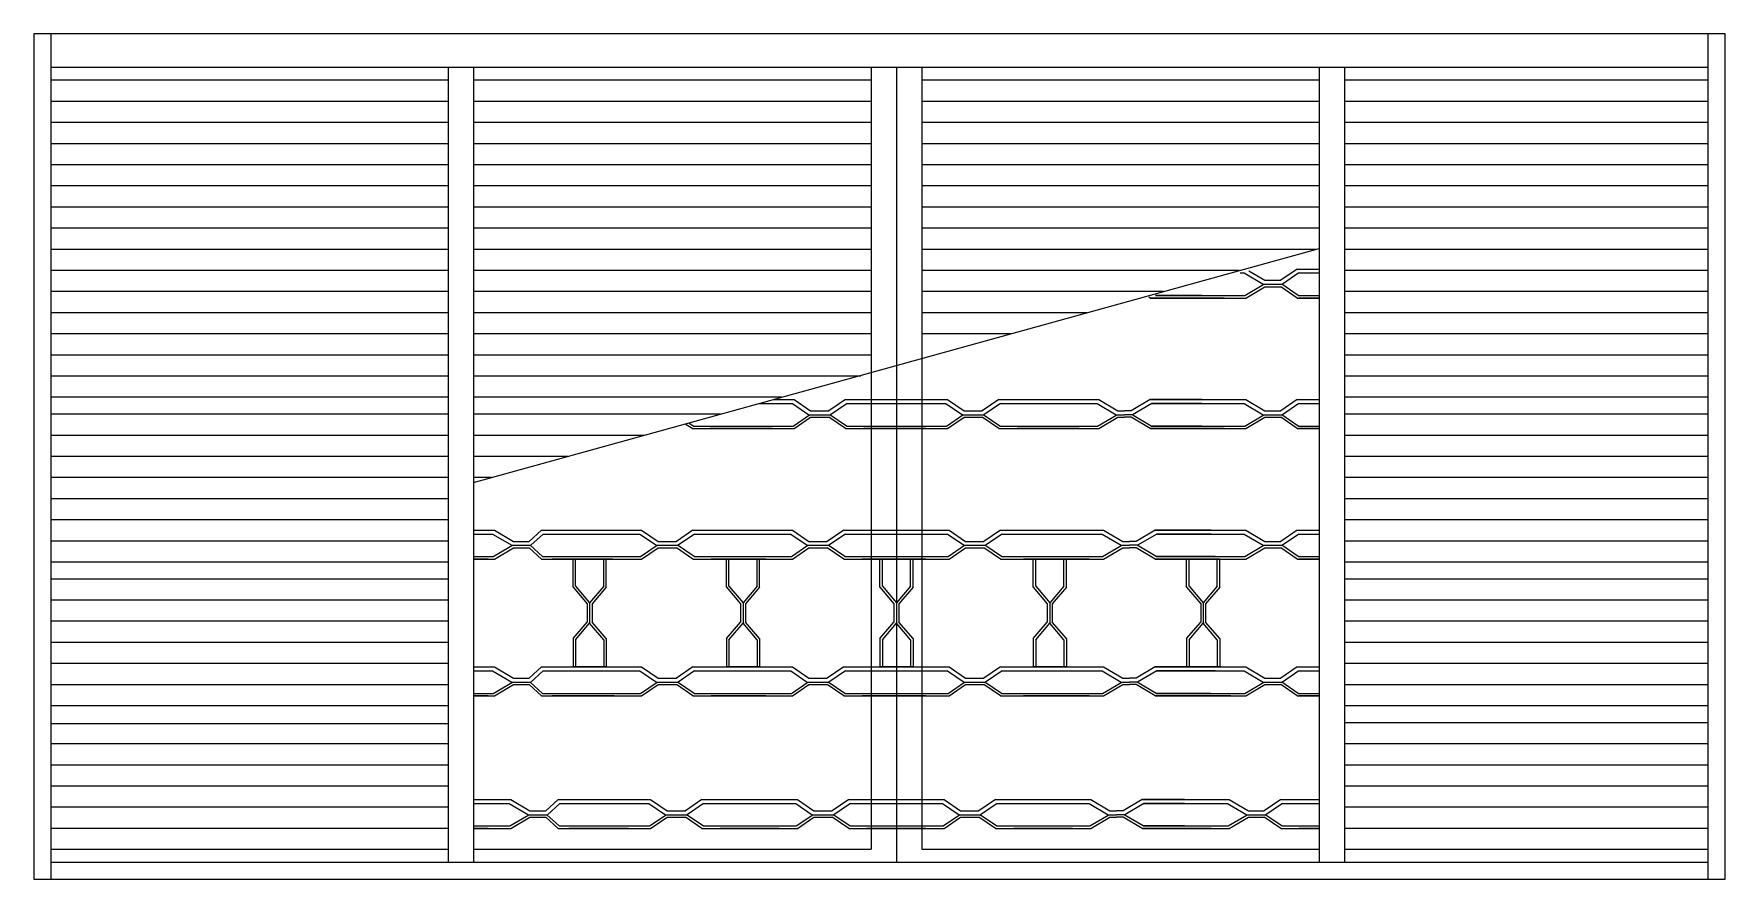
# Model space of a CAD drawing. Header units: millimetres. Extents: x 442.4 to 444.4, y 1323.38 to 1324.38.
import ezdxf

# ---------------------------------------------------------------- set-up
doc = ezdxf.new("R2010")
doc.units = ezdxf.units.MM
doc.header["$LTSCALE"] = 0.5
doc.layers.add('Gravia_Venezianas', color=1, linetype='Continuous')
doc.layers.add('Ltype_interrupção', color=7, linetype='INTERRUP')
doc.linetypes.add('INTERRUP', pattern='A,0.6,-0.04,[1,INTERRUP.shx,S=0.1,R=0,X=0,Y=0],-0.04', length=0.68)

msp = doc.modelspace()

# ---------------------------------------------------------------- linework, layer by layer
at = {"layer": 'Gravia_Venezianas', "color": 2}
for p, q in [((444.4, 1324.382), (442.4, 1324.382)), ((442.4, 1324.382), (442.4, 1323.382)), ((444.4, 1323.382), (444.4, 1324.382)), ((442.4, 1323.382), (444.4, 1323.382))]:
    msp.add_line(p, q, dxfattribs=at)
at = {"layer": 'Gravia_Venezianas'}
for p, q in [((442.42, 1324.382), (442.42, 1323.382)), ((444.38, 1323.382), (444.38, 1324.382)), ((444.38, 1324.342), (442.42, 1324.342)), ((444.38, 1324.342), (442.42, 1324.342)), ((442.89, 1324.342), (442.89, 1323.402)), ((442.92, 1324.342), (442.92, 1323.402)), ((443.39, 1324.342), (443.39, 1323.4174)), ((443.42, 1324.342), (443.42, 1323.402)), ((443.45, 1324.342), (443.45, 1323.4174)), ((443.92, 1324.342), (443.92, 1323.402)), ((443.95, 1324.342), (443.95, 1323.402)), ((442.89, 1324.327), (442.42, 1324.327)), ((443.39, 1324.327), (442.92, 1324.327)), ((443.92, 1324.327), (443.45, 1324.327)), ((444.38, 1324.327), (443.95, 1324.327)), ((442.89, 1324.302), (442.42, 1324.302)), ((443.39, 1324.302), (442.92, 1324.302)), ((443.92, 1324.302), (443.45, 1324.302)), ((444.38, 1324.302), (443.95, 1324.302)), ((442.89, 1324.277), (442.42, 1324.277)), ((443.39, 1324.277), (442.92, 1324.277)), ((443.92, 1324.277), (443.45, 1324.277)), ((444.38, 1324.277), (443.95, 1324.277)), ((442.89, 1324.252), (442.42, 1324.252)), ((443.39, 1324.252), (442.92, 1324.252)), ((443.92, 1324.252), (443.45, 1324.252)), ((444.38, 1324.252), (443.95, 1324.252)), ((442.89, 1324.227), (442.42, 1324.227)), ((443.39, 1324.227), (442.92, 1324.227)), ((443.92, 1324.227), (443.45, 1324.227)), ((444.38, 1324.227), (443.95, 1324.227)), ((442.89, 1324.202), (442.42, 1324.202)), ((443.39, 1324.202), (442.92, 1324.202)), ((443.92, 1324.202), (443.45, 1324.202)), ((444.38, 1324.202), (443.95, 1324.202)), ((442.89, 1324.177), (442.42, 1324.177)), ((443.39, 1324.177), (442.92, 1324.177)), ((443.92, 1324.177), (443.45, 1324.177)), ((444.38, 1324.177), (443.95, 1324.177)), ((442.89, 1324.152), (442.42, 1324.152)), ((443.39, 1324.152), (442.92, 1324.152)), ((443.92, 1324.152), (443.45, 1324.152)), ((444.38, 1324.152), (443.95, 1324.152)), ((442.89, 1324.127), (442.42, 1324.127)), ((443.39, 1324.127), (442.92, 1324.127)), ((443.916, 1324.127), (443.45, 1324.127)), ((444.38, 1324.127), (443.95, 1324.127)), ((442.89, 1324.102), (442.42, 1324.102)), ((443.39, 1324.102), (442.92, 1324.102)), ((443.8258, 1324.102), (443.45, 1324.102)), ((443.8366, 1324.1018), (443.8558, 1324.0904)), ((443.8941, 1324.1037), (443.8745, 1324.0904)), ((443.8941, 1324.1037), (443.92, 1324.1037)), ((444.38, 1324.102), (443.95, 1324.102)), ((443.8265, 1324.0991), (443.8314, 1324.0991)), ((443.8314, 1324.0991), (443.8539, 1324.0857)), ((443.8321, 1324.0724), (443.8546, 1324.0857)), ((443.8333, 1324.0694), (443.8558, 1324.0828)), ((443.8539, 1324.0857), (443.8637, 1324.0857)), ((443.8546, 1324.0857), (443.8637, 1324.0857)), ((443.8558, 1324.0904), (443.8637, 1324.0904)), ((443.8558, 1324.0828), (443.8637, 1324.0828)), ((443.8637, 1324.0904), (443.8745, 1324.0904)), ((443.8637, 1324.0857), (443.8757, 1324.0857)), ((443.8637, 1324.0857), (443.8764, 1324.0857)), ((443.8637, 1324.0828), (443.8745, 1324.0828)), ((443.8941, 1324.0694), (443.8745, 1324.0828)), ((443.8953, 1324.0724), (443.8757, 1324.0857)), ((443.896, 1324.0991), (443.8764, 1324.0857)), ((443.896, 1324.0991), (443.92, 1324.0991)), ((442.89, 1324.077), (442.42, 1324.077)), ((443.39, 1324.077), (442.92, 1324.077)), ((443.7355, 1324.077), (443.45, 1324.077)), ((443.72, 1324.0694), (443.7187, 1324.0703)), ((443.72, 1324.0694), (443.8333, 1324.0694)), ((443.7813, 1324.0694), (443.72, 1324.0694)), ((443.7266, 1324.0724), (443.8321, 1324.0724)), ((443.7813, 1324.0724), (443.7266, 1324.0724)), ((443.8078, 1324.0694), (443.7529, 1324.0694)), ((443.8078, 1324.0694), (443.7529, 1324.0694)), ((443.8941, 1324.0694), (443.92, 1324.0694)), ((443.8953, 1324.0724), (443.92, 1324.0724)), ((443.92, 1324.0694), (443.896, 1324.0694)), ((443.92, 1324.0694), (443.896, 1324.0694)), ((443.92, 1324.0694), (443.899, 1324.0694)), ((443.92, 1324.0694), (443.899, 1324.0694)), ((444.38, 1324.077), (443.95, 1324.077)), ((442.89, 1324.052), (442.42, 1324.052)), ((443.39, 1324.052), (442.92, 1324.052)), ((443.6453, 1324.052), (443.45, 1324.052)), ((444.38, 1324.052), (443.95, 1324.052)), ((442.89, 1324.027), (442.42, 1324.027)), ((443.39, 1324.027), (442.92, 1324.027)), ((443.555, 1324.027), (443.45, 1324.027)), ((444.38, 1324.027), (443.95, 1324.027)), ((442.89, 1324.002), (442.42, 1324.002)), ((443.39, 1324.002), (442.92, 1324.002)), ((444.38, 1324.002), (443.95, 1324.002)), ((442.89, 1323.977), (442.42, 1323.977)), ((443.3778, 1323.977), (442.92, 1323.977)), ((444.38, 1323.977), (443.95, 1323.977)), ((442.89, 1323.952), (442.42, 1323.952)), ((443.2843, 1323.952), (442.92, 1323.952)), ((443.2579, 1323.9447), (443.297, 1323.9447)), ((443.2747, 1323.9493), (443.299, 1323.9493)), ((443.2748, 1323.9493), (443.299, 1323.9493)), ((443.297, 1323.9447), (443.3166, 1323.9313)), ((443.299, 1323.9493), (443.3186, 1323.936)), ((443.3598, 1323.9493), (443.3401, 1323.936)), ((443.3617, 1323.9447), (443.3421, 1323.9313)), ((443.3598, 1323.9493), (443.4803, 1323.9493)), ((443.3598, 1323.9493), (443.4803, 1323.9493)), ((443.3617, 1323.9447), (443.4784, 1323.9447)), ((443.4784, 1323.9447), (443.498, 1323.9313)), ((443.4803, 1323.9493), (443.5, 1323.936)), ((443.5411, 1323.9493), (443.5215, 1323.936)), ((443.5431, 1323.9447), (443.5235, 1323.9313)), ((443.5411, 1323.9493), (443.6593, 1323.9493)), ((443.5431, 1323.9447), (443.6573, 1323.9447)), ((443.6573, 1323.9447), (443.6799, 1323.9313)), ((443.6593, 1323.9493), (443.6818, 1323.936)), ((443.72, 1323.9493), (443.6975, 1323.936)), ((443.722, 1323.9447), (443.6994, 1323.9313)), ((443.72, 1323.9493), (443.8333, 1323.9493)), ((443.7813, 1323.9493), (443.72, 1323.9493)), ((443.7813, 1323.9493), (443.72, 1323.9493)), ((443.722, 1323.9447), (443.8314, 1323.9447)), ((443.7813, 1323.9447), (443.722, 1323.9447)), ((443.8314, 1323.9447), (443.8539, 1323.9313)), ((443.8333, 1323.9493), (443.8558, 1323.936)), ((443.8941, 1323.9493), (443.8745, 1323.936)), ((443.896, 1323.9447), (443.8764, 1323.9313)), ((443.8941, 1323.9493), (443.92, 1323.9493)), ((443.896, 1323.9447), (443.92, 1323.9447)), ((444.38, 1323.952), (443.95, 1323.952)), ((442.89, 1323.932), (442.42, 1323.932)), ((443.2121, 1323.932), (442.92, 1323.932)), ((443.1784, 1323.915), (443.1704, 1323.9204)), ((443.1796, 1323.918), (443.1744, 1323.9215)), ((443.2978, 1323.918), (443.3174, 1323.9313)), ((443.299, 1323.915), (443.3186, 1323.9284)), ((443.3166, 1323.9313), (443.3294, 1323.9313)), ((443.3174, 1323.9313), (443.3294, 1323.9313)), ((443.3186, 1323.936), (443.3294, 1323.936)), ((443.3186, 1323.9284), (443.3294, 1323.9284)), ((443.3294, 1323.936), (443.3401, 1323.936)), ((443.3294, 1323.9313), (443.3421, 1323.9313)), ((443.3294, 1323.9313), (443.3414, 1323.9313)), ((443.3294, 1323.9284), (443.3401, 1323.9284)), ((443.3598, 1323.915), (443.3401, 1323.9284)), ((443.361, 1323.918), (443.3414, 1323.9313)), ((443.4791, 1323.918), (443.4987, 1323.9313)), ((443.4803, 1323.915), (443.5, 1323.9284)), ((443.498, 1323.9313), (443.5107, 1323.9313)), ((443.4987, 1323.9313), (443.5107, 1323.9313)), ((443.5, 1323.936), (443.5107, 1323.936)), ((443.5, 1323.9284), (443.5107, 1323.9284)), ((443.5107, 1323.936), (443.5215, 1323.936)), ((443.5107, 1323.9313), (443.5235, 1323.9313)), ((443.5107, 1323.9313), (443.5227, 1323.9313)), ((443.5107, 1323.9284), (443.5215, 1323.9284)), ((443.5411, 1323.915), (443.5215, 1323.9284)), ((443.5423, 1323.918), (443.5227, 1323.9313)), ((443.658, 1323.918), (443.6806, 1323.9313)), ((443.6593, 1323.915), (443.6818, 1323.9284)), ((443.6799, 1323.9313), (443.6897, 1323.9313)), ((443.6806, 1323.9313), (443.6897, 1323.9313)), ((443.6818, 1323.936), (443.6897, 1323.936)), ((443.6818, 1323.9284), (443.6897, 1323.9284)), ((443.6975, 1323.936), (443.6897, 1323.936)), ((443.6994, 1323.9313), (443.6897, 1323.9313)), ((443.6987, 1323.9313), (443.6897, 1323.9313)), ((443.6975, 1323.9284), (443.6897, 1323.9284)), ((443.72, 1323.915), (443.6975, 1323.9284)), ((443.7213, 1323.918), (443.6987, 1323.9313)), ((443.8321, 1323.918), (443.8546, 1323.9313)), ((443.8333, 1323.915), (443.8558, 1323.9284)), ((443.8539, 1323.9313), (443.8637, 1323.9313)), ((443.8546, 1323.9313), (443.8637, 1323.9313)), ((443.8558, 1323.936), (443.8637, 1323.936)), ((443.8558, 1323.9284), (443.8637, 1323.9284)), ((443.8637, 1323.936), (443.8745, 1323.936)), ((443.8637, 1323.9313), (443.8757, 1323.9313)), ((443.8637, 1323.9313), (443.8764, 1323.9313)), ((443.8637, 1323.9284), (443.8745, 1323.9284)), ((443.8941, 1323.915), (443.8745, 1323.9284)), ((443.8953, 1323.918), (443.8757, 1323.9313)), ((444.38, 1323.932), (443.95, 1323.932)), ((442.89, 1323.907), (442.42, 1323.907)), ((443.1219, 1323.907), (442.92, 1323.907)), ((443.1784, 1323.915), (443.299, 1323.915)), ((443.1796, 1323.918), (443.2978, 1323.918)), ((443.2735, 1323.915), (443.2, 1323.915)), ((443.2735, 1323.915), (443.2, 1323.915)), ((443.3598, 1323.915), (443.4803, 1323.915)), ((443.361, 1323.918), (443.4791, 1323.918)), ((443.4549, 1323.915), (443.3813, 1323.915)), ((443.4549, 1323.915), (443.3813, 1323.915)), ((443.5411, 1323.915), (443.6593, 1323.915)), ((443.5423, 1323.918), (443.658, 1323.918)), ((443.6362, 1323.915), (443.5627, 1323.915)), ((443.6362, 1323.915), (443.5627, 1323.915)), ((443.72, 1323.915), (443.8333, 1323.915)), ((443.7813, 1323.915), (443.72, 1323.915)), ((443.7213, 1323.918), (443.8321, 1323.918)), ((443.7813, 1323.918), (443.7213, 1323.918)), ((443.8078, 1323.915), (443.7529, 1323.915)), ((443.8078, 1323.915), (443.7529, 1323.915)), ((443.8941, 1323.915), (443.92, 1323.915)), ((443.8953, 1323.918), (443.92, 1323.918)), ((443.92, 1323.915), (443.896, 1323.915)), ((443.92, 1323.915), (443.896, 1323.915)), ((443.92, 1323.915), (443.899, 1323.915)), ((443.92, 1323.915), (443.899, 1323.915)), ((444.38, 1323.907), (443.95, 1323.907)), ((442.89, 1323.882), (442.42, 1323.882)), ((443.0316, 1323.882), (442.92, 1323.882)), ((444.38, 1323.882), (443.95, 1323.882)), ((442.89, 1323.857), (442.42, 1323.857)), ((442.9414, 1323.857), (442.92, 1323.857)), ((444.38, 1323.857), (443.95, 1323.857)), ((442.89, 1323.832), (442.42, 1323.832)), ((444.38, 1323.832), (443.95, 1323.832)), ((442.89, 1323.807), (442.42, 1323.807)), ((444.38, 1323.807), (443.95, 1323.807)), ((442.89, 1323.782), (442.42, 1323.782)), ((442.92, 1323.7949), (442.9446, 1323.7949)), ((442.92, 1323.7949), (442.9446, 1323.7949)), ((442.92, 1323.7903), (442.9426, 1323.7903)), ((442.9426, 1323.7903), (442.9652, 1323.7769)), ((442.9446, 1323.7949), (442.9671, 1323.7816)), ((442.9671, 1323.7816), (442.9764, 1323.7816)), ((442.9764, 1323.7816), (442.9857, 1323.7816)), ((443.0004, 1323.7949), (442.9857, 1323.7816)), ((443.0024, 1323.7903), (442.9877, 1323.7769)), ((443.0004, 1323.7949), (443.1187, 1323.7949)), ((443.0004, 1323.7949), (443.1187, 1323.7949)), ((443.0024, 1323.7903), (443.1168, 1323.7903)), ((443.1168, 1323.7903), (443.1364, 1323.7769)), ((443.1187, 1323.7949), (443.1383, 1323.7816)), ((443.1383, 1323.7816), (443.1491, 1323.7816)), ((443.1491, 1323.7816), (443.1599, 1323.7816)), ((443.1795, 1323.7949), (443.1599, 1323.7816)), ((443.1814, 1323.7903), (443.1618, 1323.7769)), ((443.1795, 1323.7949), (443.297, 1323.7949)), ((443.1795, 1323.7949), (443.297, 1323.7949)), ((443.1814, 1323.7903), (443.2951, 1323.7903)), ((443.2951, 1323.7903), (443.3147, 1323.7769)), ((443.297, 1323.7949), (443.3166, 1323.7816)), ((443.3166, 1323.7816), (443.3274, 1323.7816)), ((443.3274, 1323.7816), (443.3382, 1323.7816)), ((443.3578, 1323.7949), (443.3382, 1323.7816)), ((443.3597, 1323.7903), (443.3401, 1323.7769)), ((443.3578, 1323.7949), (443.4823, 1323.7949)), ((443.3578, 1323.7949), (443.4823, 1323.7949)), ((443.3597, 1323.7903), (443.4804, 1323.7903)), ((443.4804, 1323.7903), (443.5, 1323.7769)), ((443.4823, 1323.7949), (443.5019, 1323.7816)), ((443.5019, 1323.7816), (443.5127, 1323.7816)), ((443.5127, 1323.7816), (443.5235, 1323.7816)), ((443.5431, 1323.7949), (443.5235, 1323.7816)), ((443.545, 1323.7903), (443.5254, 1323.7769)), ((443.5431, 1323.7949), (443.6651, 1323.7949)), ((443.545, 1323.7903), (443.6632, 1323.7903)), ((443.6632, 1323.7903), (443.6858, 1323.7769)), ((443.6651, 1323.7949), (443.6877, 1323.7816)), ((443.6877, 1323.7816), (443.6955, 1323.7816)), ((443.7034, 1323.7816), (443.6955, 1323.7816)), ((443.7259, 1323.7949), (443.7034, 1323.7816)), ((443.7279, 1323.7903), (443.7053, 1323.7769)), ((443.7921, 1323.7949), (443.7259, 1323.7949)), ((443.7921, 1323.7949), (443.7259, 1323.7949)), ((443.7259, 1323.7949), (443.8333, 1323.7949)), ((443.7921, 1323.7903), (443.7279, 1323.7903)), ((443.7279, 1323.7903), (443.8314, 1323.7903)), ((443.8314, 1323.7903), (443.8539, 1323.7769)), ((443.8333, 1323.7949), (443.8558, 1323.7816)), ((443.8558, 1323.7816), (443.8637, 1323.7816)), ((443.8637, 1323.7816), (443.8745, 1323.7816)), ((443.8941, 1323.7949), (443.8745, 1323.7816)), ((443.896, 1323.7903), (443.8764, 1323.7769)), ((443.8941, 1323.7949), (443.92, 1323.7949)), ((443.896, 1323.7903), (443.92, 1323.7903)), ((444.38, 1323.782), (443.95, 1323.782)), ((442.92, 1323.7635), (442.9433, 1323.7635)), ((442.9372, 1323.7606), (442.92, 1323.7606)), ((442.92, 1323.7606), (442.9446, 1323.7606)), ((442.9433, 1323.7635), (442.9659, 1323.7769)), ((442.9446, 1323.7606), (442.9671, 1323.774)), ((442.9652, 1323.7769), (442.9764, 1323.7769)), ((442.9659, 1323.7769), (442.9764, 1323.7769)), ((442.9671, 1323.774), (442.9764, 1323.774)), ((442.9764, 1323.7769), (442.987, 1323.7769)), ((442.9764, 1323.7769), (442.9877, 1323.7769)), ((442.9764, 1323.774), (442.9857, 1323.774)), ((443.0004, 1323.7606), (442.9857, 1323.774)), ((443.0017, 1323.7635), (442.987, 1323.7769)), ((443.0004, 1323.7606), (443.1187, 1323.7606)), ((443.0017, 1323.7635), (443.1175, 1323.7635)), ((443.0842, 1323.7606), (443.0128, 1323.7606)), ((443.0842, 1323.7606), (443.0128, 1323.7606)), ((443.0769, 1323.7606), (443.0377, 1323.7606)), ((443.0377, 1323.7273), (443.0377, 1323.7606)), ((443.0406, 1323.7285), (443.0406, 1323.7606)), ((443.074, 1323.7285), (443.074, 1323.7606)), ((443.0769, 1323.7273), (443.0769, 1323.7606)), ((443.1175, 1323.7635), (443.1371, 1323.7769)), ((443.1187, 1323.7606), (443.1383, 1323.774)), ((443.1364, 1323.7769), (443.1491, 1323.7769)), ((443.1371, 1323.7769), (443.1491, 1323.7769)), ((443.1383, 1323.774), (443.1491, 1323.774)), ((443.1491, 1323.7769), (443.1618, 1323.7769)), ((443.1491, 1323.7769), (443.1611, 1323.7769)), ((443.1491, 1323.774), (443.1599, 1323.774)), ((443.1795, 1323.7606), (443.1599, 1323.774)), ((443.1807, 1323.7635), (443.1611, 1323.7769)), ((443.1795, 1323.7606), (443.297, 1323.7606)), ((443.1807, 1323.7635), (443.2958, 1323.7635)), ((443.2656, 1323.7606), (443.2011, 1323.7606)), ((443.2656, 1323.7606), (443.2011, 1323.7606)), ((443.2583, 1323.7606), (443.2191, 1323.7606)), ((443.2191, 1323.7273), (443.2191, 1323.7606)), ((443.222, 1323.7285), (443.222, 1323.7606)), ((443.2553, 1323.7285), (443.2553, 1323.7606)), ((443.2583, 1323.7273), (443.2583, 1323.7606)), ((443.2958, 1323.7635), (443.3154, 1323.7769)), ((443.297, 1323.7606), (443.3166, 1323.774)), ((443.3147, 1323.7769), (443.3274, 1323.7769)), ((443.3154, 1323.7769), (443.3274, 1323.7769)), ((443.3166, 1323.774), (443.3274, 1323.774)), ((443.3274, 1323.7769), (443.3394, 1323.7769)), ((443.3274, 1323.7769), (443.3401, 1323.7769)), ((443.3274, 1323.774), (443.3382, 1323.774)), ((443.3578, 1323.7606), (443.3382, 1323.774)), ((443.359, 1323.7635), (443.3394, 1323.7769)), ((443.3578, 1323.7606), (443.4823, 1323.7606)), ((443.359, 1323.7635), (443.4811, 1323.7635)), ((443.4549, 1323.7606), (443.3794, 1323.7606)), ((443.4549, 1323.7606), (443.3794, 1323.7606)), ((443.4397, 1323.7606), (443.4004, 1323.7606)), ((443.4004, 1323.7273), (443.4004, 1323.7606)), ((443.4034, 1323.7285), (443.4034, 1323.7606)), ((443.4367, 1323.7285), (443.4367, 1323.7606)), ((443.4397, 1323.7273), (443.4397, 1323.7606)), ((443.4811, 1323.7635), (443.5007, 1323.7769)), ((443.4823, 1323.7606), (443.5019, 1323.774)), ((443.5, 1323.7769), (443.5127, 1323.7769)), ((443.5007, 1323.7769), (443.5127, 1323.7769)), ((443.5019, 1323.774), (443.5127, 1323.774)), ((443.5127, 1323.7769), (443.5247, 1323.7769)), ((443.5127, 1323.7769), (443.5254, 1323.7769)), ((443.5127, 1323.774), (443.5235, 1323.774)), ((443.5431, 1323.7606), (443.5235, 1323.774)), ((443.5443, 1323.7635), (443.5247, 1323.7769)), ((443.5431, 1323.7606), (443.6651, 1323.7606)), ((443.5443, 1323.7635), (443.6639, 1323.7635)), ((443.648, 1323.7606), (443.5705, 1323.7606)), ((443.648, 1323.7606), (443.5705, 1323.7606)), ((443.5818, 1323.7273), (443.5818, 1323.7606)), ((443.621, 1323.7606), (443.5818, 1323.7606)), ((443.5848, 1323.7285), (443.5848, 1323.7606)), ((443.6181, 1323.7285), (443.6181, 1323.7606)), ((443.621, 1323.7273), (443.621, 1323.7606)), ((443.6639, 1323.7635), (443.6865, 1323.7769)), ((443.6651, 1323.7606), (443.6877, 1323.774)), ((443.6858, 1323.7769), (443.6955, 1323.7769)), ((443.6865, 1323.7769), (443.6955, 1323.7769)), ((443.6877, 1323.774), (443.6955, 1323.774)), ((443.7046, 1323.7769), (443.6955, 1323.7769)), ((443.7053, 1323.7769), (443.6955, 1323.7769)), ((443.7034, 1323.774), (443.6955, 1323.774)), ((443.7259, 1323.7606), (443.7034, 1323.774)), ((443.7271, 1323.7635), (443.7046, 1323.7769)), ((443.797, 1323.7606), (443.7259, 1323.7606)), ((443.7259, 1323.7606), (443.8333, 1323.7606)), ((443.797, 1323.7635), (443.7271, 1323.7635)), ((443.7271, 1323.7635), (443.8321, 1323.7635)), ((443.8024, 1323.7606), (443.7632, 1323.7606)), ((443.7632, 1323.7273), (443.7632, 1323.7606)), ((443.7661, 1323.7285), (443.7661, 1323.7606)), ((443.7995, 1323.7285), (443.7995, 1323.7606)), ((443.8024, 1323.7273), (443.8024, 1323.7606)), ((443.8321, 1323.7635), (443.8546, 1323.7769)), ((443.8333, 1323.7606), (443.8558, 1323.774)), ((443.8539, 1323.7769), (443.8637, 1323.7769)), ((443.8546, 1323.7769), (443.8637, 1323.7769)), ((443.8558, 1323.774), (443.8637, 1323.774)), ((443.8637, 1323.7769), (443.8764, 1323.7769)), ((443.8637, 1323.7769), (443.8757, 1323.7769)), ((443.8637, 1323.774), (443.8745, 1323.774)), ((443.8941, 1323.7606), (443.8745, 1323.774)), ((443.8953, 1323.7635), (443.8757, 1323.7769)), ((443.8941, 1323.7606), (443.92, 1323.7606)), ((443.8953, 1323.7635), (443.92, 1323.7635)), ((443.92, 1323.7606), (443.896, 1323.7606)), ((443.92, 1323.7606), (443.896, 1323.7606)), ((443.92, 1323.7606), (443.899, 1323.7606)), ((443.92, 1323.7606), (443.899, 1323.7606)), ((442.89, 1323.757), (442.42, 1323.757)), ((444.38, 1323.757), (443.95, 1323.757)), ((442.89, 1323.737), (442.42, 1323.737)), ((443.0377, 1323.7273), (443.0544, 1323.7077)), ((443.0406, 1323.7285), (443.0573, 1323.7089)), ((443.074, 1323.7285), (443.0573, 1323.7089)), ((443.0769, 1323.7273), (443.0602, 1323.7077)), ((443.2191, 1323.7273), (443.2357, 1323.7077)), ((443.222, 1323.7285), (443.2387, 1323.7089)), ((443.2553, 1323.7285), (443.2387, 1323.7089)), ((443.2583, 1323.7273), (443.2416, 1323.7077)), ((443.4004, 1323.7273), (443.4171, 1323.7077)), ((443.4034, 1323.7285), (443.42, 1323.7089)), ((443.4367, 1323.7285), (443.42, 1323.7089)), ((443.4397, 1323.7273), (443.423, 1323.7077)), ((443.5818, 1323.7273), (443.5985, 1323.7077)), ((443.5848, 1323.7285), (443.6014, 1323.7089)), ((443.6181, 1323.7285), (443.6014, 1323.7089)), ((443.621, 1323.7273), (443.6044, 1323.7077)), ((443.7632, 1323.7273), (443.7799, 1323.7077)), ((443.7661, 1323.7285), (443.7828, 1323.7089)), ((443.7995, 1323.7285), (443.7828, 1323.7089)), ((443.8024, 1323.7273), (443.7857, 1323.7077)), ((444.38, 1323.737), (443.95, 1323.737)), ((442.89, 1323.712), (442.42, 1323.712)), ((443.0544, 1323.7077), (443.0544, 1323.6959)), ((443.0573, 1323.7089), (443.0573, 1323.6959)), ((443.0573, 1323.7089), (443.0573, 1323.6959)), ((443.0573, 1323.7089), (443.0573, 1323.6959)), ((443.0573, 1323.7089), (443.0573, 1323.6959)), ((443.0602, 1323.7077), (443.0602, 1323.6959)), ((443.2357, 1323.7077), (443.2357, 1323.6959)), ((443.2387, 1323.7089), (443.2387, 1323.6959)), ((443.2387, 1323.7089), (443.2387, 1323.6959)), ((443.2387, 1323.7089), (443.2387, 1323.6959)), ((443.2387, 1323.7089), (443.2387, 1323.6959)), ((443.2416, 1323.7077), (443.2416, 1323.6959)), ((443.4171, 1323.7077), (443.4171, 1323.6959)), ((443.42, 1323.7089), (443.42, 1323.6959)), ((443.42, 1323.7089), (443.42, 1323.6959)), ((443.42, 1323.7089), (443.42, 1323.6959)), ((443.42, 1323.7089), (443.42, 1323.6959)), ((443.423, 1323.7077), (443.423, 1323.6959)), ((443.5985, 1323.7077), (443.5985, 1323.6959)), ((443.6014, 1323.7089), (443.6014, 1323.6959)), ((443.6014, 1323.7089), (443.6014, 1323.6959)), ((443.6014, 1323.7089), (443.6014, 1323.6959)), ((443.6014, 1323.7089), (443.6014, 1323.6959)), ((443.6044, 1323.7077), (443.6044, 1323.6959)), ((443.7799, 1323.7077), (443.7799, 1323.6959)), ((443.7828, 1323.7089), (443.7828, 1323.6959)), ((443.7828, 1323.7089), (443.7828, 1323.6959)), ((443.7828, 1323.7089), (443.7828, 1323.6959)), ((443.7828, 1323.7089), (443.7828, 1323.6959)), ((443.7857, 1323.7077), (443.7857, 1323.6959)), ((444.38, 1323.712), (443.95, 1323.712)), ((442.89, 1323.687), (442.42, 1323.687)), ((443.0377, 1323.6665), (443.0544, 1323.6861)), ((443.0406, 1323.6653), (443.0573, 1323.6849)), ((443.0544, 1323.6959), (443.0544, 1323.6861)), ((443.0573, 1323.6959), (443.0573, 1323.6849)), ((443.0573, 1323.6959), (443.0573, 1323.6849)), ((443.0573, 1323.6959), (443.0573, 1323.6849)), ((443.0573, 1323.6959), (443.0573, 1323.6849)), ((443.074, 1323.6653), (443.0573, 1323.6849)), ((443.0602, 1323.6959), (443.0602, 1323.6861)), ((443.0769, 1323.6665), (443.0602, 1323.6861)), ((443.2191, 1323.6665), (443.2357, 1323.6861)), ((443.222, 1323.6653), (443.2387, 1323.6849)), ((443.2357, 1323.6959), (443.2357, 1323.6861)), ((443.2387, 1323.6959), (443.2387, 1323.6849)), ((443.2387, 1323.6959), (443.2387, 1323.6849)), ((443.2387, 1323.6959), (443.2387, 1323.6849)), ((443.2387, 1323.6959), (443.2387, 1323.6849)), ((443.2553, 1323.6653), (443.2387, 1323.6849)), ((443.2416, 1323.6959), (443.2416, 1323.6861)), ((443.2583, 1323.6665), (443.2416, 1323.6861)), ((443.4004, 1323.6665), (443.4171, 1323.6861)), ((443.4034, 1323.6653), (443.42, 1323.6849)), ((443.4171, 1323.6959), (443.4171, 1323.6861)), ((443.42, 1323.6959), (443.42, 1323.6849)), ((443.42, 1323.6959), (443.42, 1323.6849)), ((443.42, 1323.6959), (443.42, 1323.6849)), ((443.42, 1323.6959), (443.42, 1323.6849)), ((443.4367, 1323.6653), (443.42, 1323.6849)), ((443.423, 1323.6959), (443.423, 1323.6861)), ((443.4397, 1323.6665), (443.423, 1323.6861)), ((443.5818, 1323.6665), (443.5985, 1323.6861)), ((443.5848, 1323.6653), (443.6014, 1323.6849)), ((443.5985, 1323.6959), (443.5985, 1323.6861)), ((443.6014, 1323.6959), (443.6014, 1323.6849)), ((443.6014, 1323.6959), (443.6014, 1323.6849)), ((443.6014, 1323.6959), (443.6014, 1323.6849)), ((443.6014, 1323.6959), (443.6014, 1323.6849)), ((443.6181, 1323.6653), (443.6014, 1323.6849)), ((443.6044, 1323.6959), (443.6044, 1323.6861)), ((443.621, 1323.6665), (443.6044, 1323.6861)), ((443.7632, 1323.6665), (443.7799, 1323.6861)), ((443.7661, 1323.6653), (443.7828, 1323.6849)), ((443.7799, 1323.6959), (443.7799, 1323.6861)), ((443.7828, 1323.6959), (443.7828, 1323.6849)), ((443.7828, 1323.6959), (443.7828, 1323.6849)), ((443.7828, 1323.6959), (443.7828, 1323.6849)), ((443.7828, 1323.6959), (443.7828, 1323.6849)), ((443.7995, 1323.6653), (443.7828, 1323.6849)), ((443.7857, 1323.6959), (443.7857, 1323.6861)), ((443.8024, 1323.6665), (443.7857, 1323.6861)), ((444.38, 1323.687), (443.95, 1323.687)), ((442.89, 1323.662), (442.42, 1323.662)), ((443.0377, 1323.6665), (443.0377, 1323.6332)), ((443.0406, 1323.6653), (443.0406, 1323.6332)), ((443.074, 1323.6653), (443.074, 1323.6332)), ((443.0769, 1323.6665), (443.0769, 1323.6332)), ((443.2191, 1323.6665), (443.2191, 1323.6332)), ((443.222, 1323.6653), (443.222, 1323.6332)), ((443.2553, 1323.6653), (443.2553, 1323.6332)), ((443.2583, 1323.6665), (443.2583, 1323.6332)), ((443.4004, 1323.6665), (443.4004, 1323.6332)), ((443.4034, 1323.6653), (443.4034, 1323.6332)), ((443.4367, 1323.6653), (443.4367, 1323.6332)), ((443.4397, 1323.6665), (443.4397, 1323.6332)), ((443.5818, 1323.6665), (443.5818, 1323.6332)), ((443.5848, 1323.6653), (443.5848, 1323.6332)), ((443.6181, 1323.6653), (443.6181, 1323.6332)), ((443.621, 1323.6665), (443.621, 1323.6332)), ((443.7632, 1323.6665), (443.7632, 1323.6332)), ((443.7661, 1323.6653), (443.7661, 1323.6332)), ((443.7995, 1323.6653), (443.7995, 1323.6332)), ((443.8024, 1323.6665), (443.8024, 1323.6332)), ((444.38, 1323.662), (443.95, 1323.662)), ((442.89, 1323.637), (442.42, 1323.637)), ((442.92, 1323.6332), (442.9446, 1323.6332)), ((442.92, 1323.6332), (442.9446, 1323.6332)), ((442.92, 1323.6285), (442.9426, 1323.6285)), ((442.9426, 1323.6285), (442.9652, 1323.6151)), ((442.9446, 1323.6332), (442.9671, 1323.6198)), ((443.0004, 1323.6332), (442.9857, 1323.6198)), ((443.0024, 1323.6285), (442.9877, 1323.6151)), ((443.0004, 1323.6332), (443.1187, 1323.6332)), ((443.0004, 1323.6332), (443.1187, 1323.6332)), ((443.0024, 1323.6285), (443.1168, 1323.6285)), ((443.0769, 1323.6332), (443.0377, 1323.6332)), ((443.1168, 1323.6285), (443.1364, 1323.6151)), ((443.1187, 1323.6332), (443.1383, 1323.6198)), ((443.1795, 1323.6332), (443.1599, 1323.6198)), ((443.1814, 1323.6285), (443.1618, 1323.6151)), ((443.1795, 1323.6332), (443.297, 1323.6332)), ((443.1795, 1323.6332), (443.297, 1323.6332)), ((443.1814, 1323.6285), (443.2951, 1323.6285)), ((443.2583, 1323.6332), (443.2191, 1323.6332)), ((443.2951, 1323.6285), (443.3147, 1323.6151)), ((443.297, 1323.6332), (443.3166, 1323.6198)), ((443.3578, 1323.6332), (443.3382, 1323.6198)), ((443.3597, 1323.6285), (443.3401, 1323.6151)), ((443.3578, 1323.6332), (443.4823, 1323.6332)), ((443.3578, 1323.6332), (443.4823, 1323.6332)), ((443.3597, 1323.6285), (443.4804, 1323.6285)), ((443.4397, 1323.6332), (443.4004, 1323.6332)), ((443.4804, 1323.6285), (443.5, 1323.6151)), ((443.4823, 1323.6332), (443.5019, 1323.6198)), ((443.5431, 1323.6332), (443.5235, 1323.6198)), ((443.545, 1323.6285), (443.5254, 1323.6151)), ((443.5431, 1323.6332), (443.6651, 1323.6332)), ((443.545, 1323.6285), (443.6632, 1323.6285)), ((443.621, 1323.6332), (443.5818, 1323.6332)), ((443.6632, 1323.6285), (443.6858, 1323.6151)), ((443.6651, 1323.6332), (443.6877, 1323.6198)), ((443.7259, 1323.6332), (443.7034, 1323.6198)), ((443.7279, 1323.6285), (443.7053, 1323.6151)), ((443.797, 1323.6332), (443.7259, 1323.6332)), ((443.797, 1323.6332), (443.7259, 1323.6332)), ((443.7259, 1323.6332), (443.8333, 1323.6332)), ((443.797, 1323.6285), (443.7279, 1323.6285)), ((443.7279, 1323.6285), (443.8314, 1323.6285)), ((443.8024, 1323.6332), (443.7632, 1323.6332)), ((443.8314, 1323.6285), (443.8539, 1323.6151)), ((443.8333, 1323.6332), (443.8558, 1323.6198)), ((443.8941, 1323.6332), (443.8745, 1323.6198)), ((443.896, 1323.6285), (443.8764, 1323.6151)), ((443.8941, 1323.6332), (443.92, 1323.6332)), ((443.896, 1323.6285), (443.92, 1323.6285)), ((444.38, 1323.637), (443.95, 1323.637)), ((442.89, 1323.612), (442.42, 1323.612)), ((442.89, 1323.612), (442.42, 1323.612)), ((442.92, 1323.6018), (442.9433, 1323.6018)), ((442.9433, 1323.6018), (442.9659, 1323.6151)), ((442.9446, 1323.5988), (442.9671, 1323.6122)), ((442.9652, 1323.6151), (442.9764, 1323.6151)), ((442.9659, 1323.6151), (442.9764, 1323.6151)), ((442.9671, 1323.6198), (442.9764, 1323.6198)), ((442.9671, 1323.6122), (442.9764, 1323.6122)), ((442.9764, 1323.6198), (442.9857, 1323.6198)), ((442.9764, 1323.6151), (442.987, 1323.6151)), ((442.9764, 1323.6151), (442.9877, 1323.6151)), ((442.9764, 1323.6122), (442.9857, 1323.6122)), ((443.0004, 1323.5988), (442.9857, 1323.6122)), ((443.0017, 1323.6018), (442.987, 1323.6151)), ((443.0017, 1323.6018), (443.1175, 1323.6018)), ((443.1175, 1323.6018), (443.1371, 1323.6151)), ((443.1187, 1323.5988), (443.1383, 1323.6122)), ((443.1364, 1323.6151), (443.1491, 1323.6151)), ((443.1371, 1323.6151), (443.1491, 1323.6151)), ((443.1383, 1323.6198), (443.1491, 1323.6198)), ((443.1383, 1323.6122), (443.1491, 1323.6122)), ((443.1491, 1323.6198), (443.1599, 1323.6198)), ((443.1491, 1323.6151), (443.1618, 1323.6151)), ((443.1491, 1323.6151), (443.1611, 1323.6151)), ((443.1491, 1323.6122), (443.1599, 1323.6122)), ((443.1795, 1323.5988), (443.1599, 1323.6122)), ((443.1807, 1323.6018), (443.1611, 1323.6151)), ((443.1807, 1323.6018), (443.2958, 1323.6018)), ((443.2958, 1323.6018), (443.3154, 1323.6151)), ((443.297, 1323.5988), (443.3166, 1323.6122)), ((443.3147, 1323.6151), (443.3274, 1323.6151)), ((443.3154, 1323.6151), (443.3274, 1323.6151)), ((443.3166, 1323.6198), (443.3274, 1323.6198)), ((443.3166, 1323.6122), (443.3274, 1323.6122)), ((443.3274, 1323.6198), (443.3382, 1323.6198)), ((443.3274, 1323.6151), (443.3394, 1323.6151)), ((443.3274, 1323.6151), (443.3401, 1323.6151)), ((443.3274, 1323.6122), (443.3382, 1323.6122)), ((443.3578, 1323.5988), (443.3382, 1323.6122)), ((443.359, 1323.6018), (443.3394, 1323.6151)), ((443.359, 1323.6018), (443.4811, 1323.6018)), ((443.4811, 1323.6018), (443.5007, 1323.6151)), ((443.4823, 1323.5988), (443.5019, 1323.6122)), ((443.5, 1323.6151), (443.5127, 1323.6151)), ((443.5007, 1323.6151), (443.5127, 1323.6151)), ((443.5019, 1323.6198), (443.5127, 1323.6198)), ((443.5019, 1323.6122), (443.5127, 1323.6122)), ((443.5127, 1323.6198), (443.5235, 1323.6198)), ((443.5127, 1323.6151), (443.5247, 1323.6151)), ((443.5127, 1323.6151), (443.5254, 1323.6151)), ((443.5127, 1323.6122), (443.5235, 1323.6122)), ((443.5431, 1323.5988), (443.5235, 1323.6122)), ((443.5443, 1323.6018), (443.5247, 1323.6151)), ((443.5443, 1323.6018), (443.6639, 1323.6018)), ((443.6639, 1323.6018), (443.6865, 1323.6151)), ((443.6651, 1323.5988), (443.6877, 1323.6122)), ((443.6858, 1323.6151), (443.6955, 1323.6151)), ((443.6865, 1323.6151), (443.6955, 1323.6151)), ((443.6877, 1323.6198), (443.6955, 1323.6198)), ((443.6877, 1323.6122), (443.6955, 1323.6122)), ((443.7034, 1323.6198), (443.6955, 1323.6198)), ((443.7046, 1323.6151), (443.6955, 1323.6151)), ((443.7053, 1323.6151), (443.6955, 1323.6151)), ((443.7034, 1323.6122), (443.6955, 1323.6122)), ((443.7259, 1323.5988), (443.7034, 1323.6122)), ((443.7271, 1323.6018), (443.7046, 1323.6151)), ((443.7916, 1323.6018), (443.7271, 1323.6018)), ((443.7271, 1323.6018), (443.8321, 1323.6018)), ((443.8321, 1323.6018), (443.8546, 1323.6151)), ((443.8333, 1323.5988), (443.8558, 1323.6122)), ((443.8539, 1323.6151), (443.8637, 1323.6151)), ((443.8546, 1323.6151), (443.8637, 1323.6151)), ((443.8558, 1323.6198), (443.8637, 1323.6198)), ((443.8558, 1323.6122), (443.8637, 1323.6122)), ((443.8637, 1323.6198), (443.8745, 1323.6198)), ((443.8637, 1323.6151), (443.8764, 1323.6151)), ((443.8637, 1323.6151), (443.8757, 1323.6151)), ((443.8637, 1323.6122), (443.8745, 1323.6122)), ((443.8941, 1323.5988), (443.8745, 1323.6122)), ((443.8953, 1323.6018), (443.8757, 1323.6151)), ((443.8953, 1323.6018), (443.92, 1323.6018)), ((444.38, 1323.612), (443.95, 1323.612)), ((442.89, 1323.587), (442.42, 1323.587)), ((442.9372, 1323.5988), (442.92, 1323.5988)), ((442.92, 1323.5988), (442.9446, 1323.5988)), ((443.0004, 1323.5988), (443.1187, 1323.5988)), ((443.0862, 1323.5988), (443.0128, 1323.5988)), ((443.0862, 1323.5988), (443.0128, 1323.5988)), ((443.1795, 1323.5988), (443.297, 1323.5988)), ((443.2656, 1323.5988), (443.2011, 1323.5988)), ((443.2656, 1323.5988), (443.2011, 1323.5988)), ((443.3578, 1323.5988), (443.4823, 1323.5988)), ((443.4549, 1323.5988), (443.3794, 1323.5988)), ((443.4549, 1323.5988), (443.3794, 1323.5988)), ((443.5431, 1323.5988), (443.6651, 1323.5988)), ((443.648, 1323.5988), (443.5705, 1323.5988)), ((443.648, 1323.5988), (443.5705, 1323.5988)), ((443.7916, 1323.5988), (443.7259, 1323.5988)), ((443.7259, 1323.5988), (443.8333, 1323.5988)), ((443.8155, 1323.5988), (443.7632, 1323.5988)), ((443.8155, 1323.5988), (443.7632, 1323.5988)), ((443.8941, 1323.5988), (443.92, 1323.5988)), ((443.92, 1323.5988), (443.896, 1323.5988)), ((443.92, 1323.5988), (443.896, 1323.5988)), ((443.92, 1323.5988), (443.899, 1323.5988)), ((443.92, 1323.5988), (443.899, 1323.5988)), ((444.38, 1323.587), (443.95, 1323.587)), ((442.89, 1323.5658), (442.42, 1323.5658)), ((444.38, 1323.567), (443.95, 1323.567)), ((442.89, 1323.542), (442.42, 1323.542)), ((444.38, 1323.542), (443.95, 1323.542)), ((442.89, 1323.517), (442.42, 1323.517)), ((444.38, 1323.517), (443.95, 1323.517)), ((442.89, 1323.492), (442.42, 1323.492)), ((442.89, 1323.492), (442.42, 1323.492)), ((444.38, 1323.492), (443.95, 1323.492)), ((442.89, 1323.467), (442.42, 1323.467)), ((442.92, 1323.4763), (442.92, 1323.442)), ((442.92, 1323.4763), (442.9642, 1323.4763)), ((442.92, 1323.4763), (442.9642, 1323.4763)), ((442.92, 1323.4716), (442.9622, 1323.4716)), ((442.9622, 1323.4716), (442.9848, 1323.4583)), ((442.9642, 1323.4763), (442.9867, 1323.4629)), ((442.9867, 1323.4629), (442.996, 1323.4629)), ((442.996, 1323.4629), (443.0053, 1323.4629)), ((443.02, 1323.4763), (443.0053, 1323.4629)), ((443.022, 1323.4716), (443.0073, 1323.4583)), ((443.02, 1323.4763), (443.1294, 1323.4763)), ((443.02, 1323.4763), (443.1294, 1323.4763)), ((443.022, 1323.4716), (443.1274, 1323.4716)), ((443.1274, 1323.4716), (443.147, 1323.4583)), ((443.1294, 1323.4763), (443.149, 1323.4629)), ((443.149, 1323.4629), (443.1598, 1323.4629)), ((443.1598, 1323.4629), (443.1705, 1323.4629)), ((443.1901, 1323.4763), (443.1705, 1323.4629)), ((443.1921, 1323.4716), (443.1725, 1323.4583)), ((443.1901, 1323.4763), (443.3029, 1323.4763)), ((443.1901, 1323.4763), (443.3029, 1323.4763)), ((443.1921, 1323.4716), (443.301, 1323.4716)), ((443.301, 1323.4716), (443.3206, 1323.4583)), ((443.3029, 1323.4763), (443.3225, 1323.4629)), ((443.3225, 1323.4629), (443.3333, 1323.4629)), ((443.3333, 1323.4629), (443.3441, 1323.4629)), ((443.3637, 1323.4763), (443.3441, 1323.4629)), ((443.3656, 1323.4716), (443.346, 1323.4583)), ((443.3637, 1323.4763), (443.4764, 1323.4763)), ((443.3637, 1323.4763), (443.4764, 1323.4763)), ((443.3656, 1323.4716), (443.4745, 1323.4716)), ((443.4745, 1323.4716), (443.4941, 1323.4583)), ((443.4764, 1323.4763), (443.496, 1323.4629)), ((443.496, 1323.4629), (443.5068, 1323.4629)), ((443.5068, 1323.4629), (443.5176, 1323.4629)), ((443.5372, 1323.4763), (443.5176, 1323.4629)), ((443.5391, 1323.4716), (443.5195, 1323.4583)), ((443.5372, 1323.4763), (443.65, 1323.4763)), ((443.5391, 1323.4716), (443.648, 1323.4716)), ((443.648, 1323.4716), (443.6706, 1323.4583)), ((443.65, 1323.4763), (443.6725, 1323.4629)), ((443.6725, 1323.4629), (443.6803, 1323.4629)), ((443.6882, 1323.4629), (443.6803, 1323.4629)), ((443.7107, 1323.4763), (443.6882, 1323.4629)), ((443.7127, 1323.4716), (443.6901, 1323.4583)), ((443.7107, 1323.4763), (443.8137, 1323.4763)), ((443.7607, 1323.4763), (443.7107, 1323.4763)), ((443.7607, 1323.4763), (443.7107, 1323.4763)), ((443.7127, 1323.4716), (443.8117, 1323.4716)), ((443.7607, 1323.4716), (443.7127, 1323.4716)), ((443.8117, 1323.4716), (443.8343, 1323.4583)), ((443.8137, 1323.4763), (443.8362, 1323.4629)), ((443.8362, 1323.4629), (443.8441, 1323.4629)), ((443.8441, 1323.4629), (443.8549, 1323.4629)), ((443.8745, 1323.4763), (443.8549, 1323.4629)), ((443.8764, 1323.4716), (443.8568, 1323.4583)), ((443.8745, 1323.4763), (443.92, 1323.4763)), ((443.8764, 1323.4716), (443.92, 1323.4716)), ((444.38, 1323.467), (443.95, 1323.467)), ((442.89, 1323.442), (442.42, 1323.442)), ((442.92, 1323.4449), (442.9629, 1323.4449)), ((442.9372, 1323.442), (442.92, 1323.442)), ((442.92, 1323.442), (442.9642, 1323.442)), ((442.9629, 1323.4449), (442.9855, 1323.4583)), ((442.9642, 1323.442), (442.9867, 1323.4553)), ((442.9848, 1323.4583), (442.996, 1323.4583)), ((442.9855, 1323.4583), (442.996, 1323.4583)), ((442.9867, 1323.4553), (442.996, 1323.4553)), ((442.996, 1323.4583), (443.0066, 1323.4583)), ((442.996, 1323.4583), (443.0073, 1323.4583)), ((442.996, 1323.4553), (443.0053, 1323.4553)), ((443.02, 1323.442), (443.0053, 1323.4553)), ((443.0213, 1323.4449), (443.0066, 1323.4583)), ((443.02, 1323.442), (443.1294, 1323.442)), ((443.0213, 1323.4449), (443.1281, 1323.4449)), ((443.1034, 1323.442), (443.0325, 1323.442)), ((443.1034, 1323.442), (443.0325, 1323.442)), ((443.1281, 1323.4449), (443.1478, 1323.4583)), ((443.1294, 1323.442), (443.149, 1323.4553)), ((443.147, 1323.4583), (443.1598, 1323.4583)), ((443.1478, 1323.4583), (443.1598, 1323.4583)), ((443.149, 1323.4553), (443.1598, 1323.4553)), ((443.1598, 1323.4583), (443.1725, 1323.4583)), ((443.1598, 1323.4583), (443.1718, 1323.4583)), ((443.1598, 1323.4553), (443.1705, 1323.4553)), ((443.1901, 1323.442), (443.1705, 1323.4553)), ((443.1914, 1323.4449), (443.1718, 1323.4583)), ((443.1901, 1323.442), (443.3029, 1323.442)), ((443.1914, 1323.4449), (443.3017, 1323.4449)), ((443.2813, 1323.442), (443.2117, 1323.442)), ((443.2813, 1323.442), (443.2117, 1323.442)), ((443.3017, 1323.4449), (443.3213, 1323.4583)), ((443.3029, 1323.442), (443.3225, 1323.4553)), ((443.3206, 1323.4583), (443.3333, 1323.4583)), ((443.3213, 1323.4583), (443.3333, 1323.4583)), ((443.3225, 1323.4553), (443.3333, 1323.4553)), ((443.3333, 1323.4583), (443.3453, 1323.4583)), ((443.3333, 1323.4583), (443.346, 1323.4583)), ((443.3333, 1323.4553), (443.3441, 1323.4553)), ((443.3637, 1323.442), (443.3441, 1323.4553)), ((443.3649, 1323.4449), (443.3453, 1323.4583)), ((443.3637, 1323.442), (443.4764, 1323.442)), ((443.3649, 1323.4449), (443.4752, 1323.4449)), ((443.4549, 1323.442), (443.3852, 1323.442)), ((443.4549, 1323.442), (443.3852, 1323.442)), ((443.4752, 1323.4449), (443.4948, 1323.4583)), ((443.4764, 1323.442), (443.496, 1323.4553)), ((443.4941, 1323.4583), (443.5068, 1323.4583)), ((443.4948, 1323.4583), (443.5068, 1323.4583)), ((443.496, 1323.4553), (443.5068, 1323.4553)), ((443.5068, 1323.4583), (443.5188, 1323.4583)), ((443.5068, 1323.4583), (443.5195, 1323.4583)), ((443.5068, 1323.4553), (443.5176, 1323.4553)), ((443.5372, 1323.442), (443.5176, 1323.4553)), ((443.5384, 1323.4449), (443.5188, 1323.4583)), ((443.5372, 1323.442), (443.65, 1323.442)), ((443.5384, 1323.4449), (443.6487, 1323.4449)), ((443.6284, 1323.442), (443.5588, 1323.442)), ((443.6284, 1323.442), (443.5588, 1323.442)), ((443.6487, 1323.4449), (443.6713, 1323.4583)), ((443.65, 1323.442), (443.6725, 1323.4553)), ((443.6706, 1323.4583), (443.6803, 1323.4583)), ((443.6713, 1323.4583), (443.6803, 1323.4583)), ((443.6725, 1323.4553), (443.6803, 1323.4553)), ((443.6901, 1323.4583), (443.6803, 1323.4583)), ((443.6894, 1323.4583), (443.6803, 1323.4583)), ((443.6882, 1323.4553), (443.6803, 1323.4553)), ((443.7107, 1323.442), (443.6882, 1323.4553)), ((443.712, 1323.4449), (443.6894, 1323.4583)), ((443.7107, 1323.442), (443.8137, 1323.442)), ((443.7607, 1323.442), (443.7107, 1323.442)), ((443.712, 1323.4449), (443.8125, 1323.4449)), ((443.7607, 1323.4449), (443.712, 1323.4449)), ((443.7921, 1323.442), (443.7372, 1323.442)), ((443.7921, 1323.442), (443.7372, 1323.442)), ((443.8125, 1323.4449), (443.835, 1323.4583)), ((443.8137, 1323.442), (443.8362, 1323.4553)), ((443.8343, 1323.4583), (443.8441, 1323.4583)), ((443.835, 1323.4583), (443.8441, 1323.4583)), ((443.8362, 1323.4553), (443.8441, 1323.4553)), ((443.8441, 1323.4583), (443.8561, 1323.4583)), ((443.8441, 1323.4583), (443.8568, 1323.4583)), ((443.8441, 1323.4553), (443.8549, 1323.4553)), ((443.8745, 1323.442), (443.8549, 1323.4553)), ((443.8757, 1323.4449), (443.8561, 1323.4583)), ((443.8745, 1323.442), (443.92, 1323.442)), ((443.8757, 1323.4449), (443.92, 1323.4449)), ((443.92, 1323.442), (443.896, 1323.442)), ((443.92, 1323.442), (443.896, 1323.442)), ((443.92, 1323.442), (443.899, 1323.442)), ((443.92, 1323.442), (443.899, 1323.442)), ((444.38, 1323.442), (443.95, 1323.442)), ((442.89, 1323.417), (442.42, 1323.417)), ((442.42, 1323.402), (444.38, 1323.402)), ((442.92, 1323.4174), (443.39, 1323.4174)), ((443.45, 1323.4174), (443.92, 1323.4174)), ((444.38, 1323.417), (443.95, 1323.417))]:
    msp.add_line(p, q, dxfattribs=at)
at = {"layer": 'Ltype_interrupção', "color": 1}
msp.add_line((442.92, 1323.8511), (443.92, 1324.1281), dxfattribs=at)

doc.saveas('drawing.dxf')
